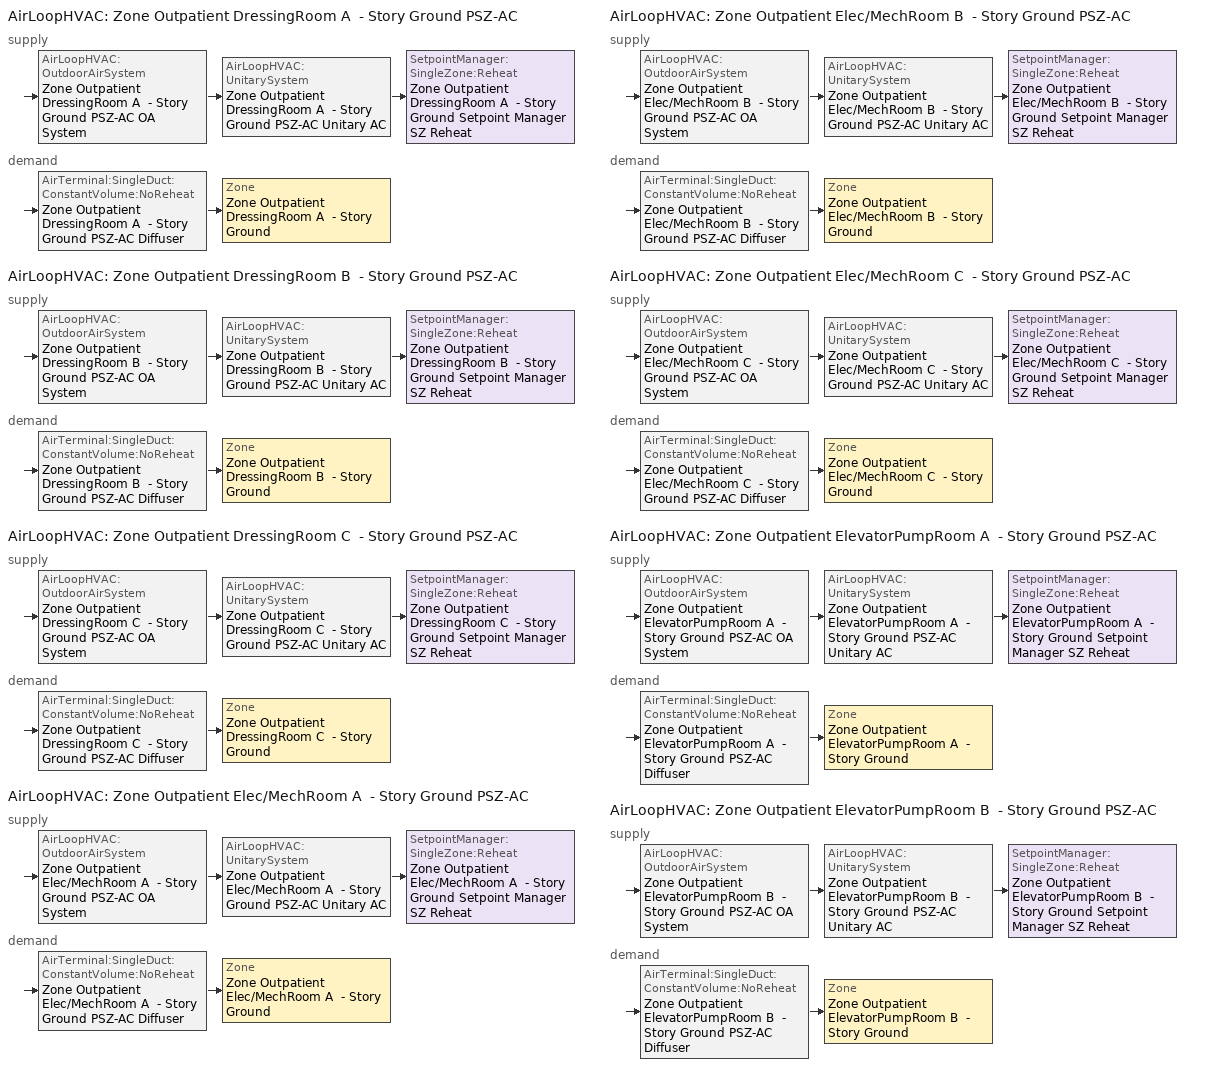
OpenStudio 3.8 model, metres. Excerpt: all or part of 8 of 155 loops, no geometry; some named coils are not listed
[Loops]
AirLoopHVAC 'Zone Outpatient DressingRoom A  - Story Ground PSZ-AC'
 supply: AirLoopHVAC:OutdoorAirSystem 'Zone Outpatient DressingRoom A  - Story Ground PSZ-AC OA System' > AirLoopHVAC:UnitarySystem 'Zone Outpatient DressingRoom A  - Story Ground PSZ-AC Unitary AC' > SetpointManager:SingleZone:Reheat 'Zone Outpatient DressingRoom A  - Story Ground Setpoint Manager SZ Reheat'
 demand: AirTerminal:SingleDuct:ConstantVolume:NoReheat 'Zone Outpatient DressingRoom A  - Story Ground PSZ-AC Diffuser' > Zone 'Zone Outpatient DressingRoom A  - Story Ground'
AirLoopHVAC 'Zone Outpatient DressingRoom B  - Story Ground PSZ-AC'
 supply: AirLoopHVAC:OutdoorAirSystem 'Zone Outpatient DressingRoom B  - Story Ground PSZ-AC OA System' > AirLoopHVAC:UnitarySystem 'Zone Outpatient DressingRoom B  - Story Ground PSZ-AC Unitary AC' > SetpointManager:SingleZone:Reheat 'Zone Outpatient DressingRoom B  - Story Ground Setpoint Manager SZ Reheat'
 demand: AirTerminal:SingleDuct:ConstantVolume:NoReheat 'Zone Outpatient DressingRoom B  - Story Ground PSZ-AC Diffuser' > Zone 'Zone Outpatient DressingRoom B  - Story Ground'
AirLoopHVAC 'Zone Outpatient DressingRoom C  - Story Ground PSZ-AC'
 supply: AirLoopHVAC:OutdoorAirSystem 'Zone Outpatient DressingRoom C  - Story Ground PSZ-AC OA System' > AirLoopHVAC:UnitarySystem 'Zone Outpatient DressingRoom C  - Story Ground PSZ-AC Unitary AC' > SetpointManager:SingleZone:Reheat 'Zone Outpatient DressingRoom C  - Story Ground Setpoint Manager SZ Reheat'
 demand: AirTerminal:SingleDuct:ConstantVolume:NoReheat 'Zone Outpatient DressingRoom C  - Story Ground PSZ-AC Diffuser' > Zone 'Zone Outpatient DressingRoom C  - Story Ground'
AirLoopHVAC 'Zone Outpatient Elec/MechRoom A  - Story Ground PSZ-AC'
 supply: AirLoopHVAC:OutdoorAirSystem 'Zone Outpatient Elec/MechRoom A  - Story Ground PSZ-AC OA System' > AirLoopHVAC:UnitarySystem 'Zone Outpatient Elec/MechRoom A  - Story Ground PSZ-AC Unitary AC' > SetpointManager:SingleZone:Reheat 'Zone Outpatient Elec/MechRoom A  - Story Ground Setpoint Manager SZ Reheat'
 demand: AirTerminal:SingleDuct:ConstantVolume:NoReheat 'Zone Outpatient Elec/MechRoom A  - Story Ground PSZ-AC Diffuser' > Zone 'Zone Outpatient Elec/MechRoom A  - Story Ground'
AirLoopHVAC 'Zone Outpatient Elec/MechRoom B  - Story Ground PSZ-AC'
 supply: AirLoopHVAC:OutdoorAirSystem 'Zone Outpatient Elec/MechRoom B  - Story Ground PSZ-AC OA System' > AirLoopHVAC:UnitarySystem 'Zone Outpatient Elec/MechRoom B  - Story Ground PSZ-AC Unitary AC' > SetpointManager:SingleZone:Reheat 'Zone Outpatient Elec/MechRoom B  - Story Ground Setpoint Manager SZ Reheat'
 demand: AirTerminal:SingleDuct:ConstantVolume:NoReheat 'Zone Outpatient Elec/MechRoom B  - Story Ground PSZ-AC Diffuser' > Zone 'Zone Outpatient Elec/MechRoom B  - Story Ground'
AirLoopHVAC 'Zone Outpatient Elec/MechRoom C  - Story Ground PSZ-AC'
 supply: AirLoopHVAC:OutdoorAirSystem 'Zone Outpatient Elec/MechRoom C  - Story Ground PSZ-AC OA System' > AirLoopHVAC:UnitarySystem 'Zone Outpatient Elec/MechRoom C  - Story Ground PSZ-AC Unitary AC' > SetpointManager:SingleZone:Reheat 'Zone Outpatient Elec/MechRoom C  - Story Ground Setpoint Manager SZ Reheat'
 demand: AirTerminal:SingleDuct:ConstantVolume:NoReheat 'Zone Outpatient Elec/MechRoom C  - Story Ground PSZ-AC Diffuser' > Zone 'Zone Outpatient Elec/MechRoom C  - Story Ground'
AirLoopHVAC 'Zone Outpatient ElevatorPumpRoom A  - Story Ground PSZ-AC'
 supply: AirLoopHVAC:OutdoorAirSystem 'Zone Outpatient ElevatorPumpRoom A  - Story Ground PSZ-AC OA System' > AirLoopHVAC:UnitarySystem 'Zone Outpatient ElevatorPumpRoom A  - Story Ground PSZ-AC Unitary AC' > SetpointManager:SingleZone:Reheat 'Zone Outpatient ElevatorPumpRoom A  - Story Ground Setpoint Manager SZ Reheat'
 demand: AirTerminal:SingleDuct:ConstantVolume:NoReheat 'Zone Outpatient ElevatorPumpRoom A  - Story Ground PSZ-AC Diffuser' > Zone 'Zone Outpatient ElevatorPumpRoom A  - Story Ground'
AirLoopHVAC 'Zone Outpatient ElevatorPumpRoom B  - Story Ground PSZ-AC'
 supply: AirLoopHVAC:OutdoorAirSystem 'Zone Outpatient ElevatorPumpRoom B  - Story Ground PSZ-AC OA System' > AirLoopHVAC:UnitarySystem 'Zone Outpatient ElevatorPumpRoom B  - Story Ground PSZ-AC Unitary AC' > SetpointManager:SingleZone:Reheat 'Zone Outpatient ElevatorPumpRoom B  - Story Ground Setpoint Manager SZ Reheat'
 demand: AirTerminal:SingleDuct:ConstantVolume:NoReheat 'Zone Outpatient ElevatorPumpRoom B  - Story Ground PSZ-AC Diffuser' > Zone 'Zone Outpatient ElevatorPumpRoom B  - Story Ground'
[Sizing:Zone] Zone Cooling Design Supply Air Temperature Input Method=SupplyAirTemperature; Zone Cooling Design Supply Air Temperature {C}=12.7778; Zone Cooling Design Supply Air Temperature Difference {deltaC}=11.11; Zone Heating Design Supply Air Temperature Input Method=SupplyAirTemperature; Zone Heating Design Supply Air Temperature {C}=50; Zone Heating Design Supply Air Temperature Difference {deltaC}=11.11; Zone Cooling Design Supply Air Humidity Ratio {kg-H2O/kg-air}=0.0085; Zone Heating Design Supply Air Humidity Ratio {kg-H2O/kg-air}=0.008; Cooling Design Air Flow Method=DesignDay; Heating Design Air Flow Method=DesignDay; Account for Dedicated Outdoor Air System=No; Dedicated Outdoor Air System Control Strategy=NeutralSupplyAir; Dedicated Outdoor Air Low Setpoint Temperature for Design {C}=autosize; Dedicated Outdoor Air High Setpoint Temperature for Design {C}=autosize; Zone Load Sizing Method=Sensible Load Only No Latent Load; Zone Latent Cooling Design Supply Air Humidity Ratio Input Method=HumidityRatioDifference; Zone Cooling Design Supply Air Humidity Ratio Difference {kgWater/kgDryAir}=0.005; Zone Latent Heating Design Supply Air Humidity Ratio Input Method=HumidityRatioDifference; Zone Humidification Design Supply Air Humidity Ratio Difference {kgWater/kgDryAir}=0.005
Zone Outpatient Elec/MechRoom A  - Story Ground; Zone Outpatient Elec/MechRoom B  - Story Ground; Zone Outpatient Elec/MechRoom C  - Story Ground; Zone Outpatient DressingRoom A  - Story Ground; Zone Outpatient DressingRoom B  - Story Ground; Zone Outpatient DressingRoom C  - Story Ground; Zone Outpatient ElevatorPumpRoom A  - Story Ground; Zone Outpatient ElevatorPumpRoom B  - Story Ground
[Zone equipment]
Zone Outpatient Elec/MechRoom A  - Story Ground: Zone Outpatient Elec/MechRoom A  - Story Ground PSZ-AC Diffuser
Zone Outpatient Elec/MechRoom B  - Story Ground: Zone Outpatient Elec/MechRoom B  - Story Ground PSZ-AC Diffuser
Zone Outpatient Elec/MechRoom C  - Story Ground: Zone Outpatient Elec/MechRoom C  - Story Ground PSZ-AC Diffuser
Zone Outpatient DressingRoom A  - Story Ground: Zone Outpatient DressingRoom A  - Story Ground PSZ-AC Diffuser
Zone Outpatient DressingRoom B  - Story Ground: Zone Outpatient DressingRoom B  - Story Ground PSZ-AC Diffuser
Zone Outpatient DressingRoom C  - Story Ground: Zone Outpatient DressingRoom C  - Story Ground PSZ-AC Diffuser
Zone Outpatient ElevatorPumpRoom A  - Story Ground: Zone Outpatient ElevatorPumpRoom A  - Story Ground PSZ-AC Diffuser
Zone Outpatient ElevatorPumpRoom B  - Story Ground: Zone Outpatient ElevatorPumpRoom B  - Story Ground PSZ-AC Diffuser
[AirLoopHVAC] Design Return Air Flow Fraction of Supply Air Flow=1
Name | Availability Schedule | Design Supply Air Flow Rate {m3/s}
Zone Outpatient DressingRoom A  - Story Ground PSZ-AC | Zone Outpatient DressingRoom A  - Story Ground PSZ-AC Occ Sch | 0.00964599
Zone Outpatient DressingRoom B  - Story Ground PSZ-AC | Zone Outpatient DressingRoom B  - Story Ground PSZ-AC Occ Sch | 0.00893727
Zone Outpatient DressingRoom C  - Story Ground PSZ-AC | Zone Outpatient DressingRoom C  - Story Ground PSZ-AC Occ Sch | 0.00964599
Zone Outpatient Elec/MechRoom A  - Story Ground PSZ-AC | Zone Outpatient Elec/MechRoom A  - Story Ground PSZ-AC Occ Sch | 0.134432
Zone Outpatient Elec/MechRoom B  - Story Ground PSZ-AC | Zone Outpatient Elec/MechRoom B  - Story Ground PSZ-AC Occ Sch | 0.156013
Zone Outpatient Elec/MechRoom C  - Story Ground PSZ-AC | Zone Outpatient Elec/MechRoom C  - Story Ground PSZ-AC Occ Sch | 0.129977
Zone Outpatient ElevatorPumpRoom A  - Story Ground PSZ-AC | Zone Outpatient ElevatorPumpRoom A  - Story Ground PSZ-AC Occ Sch | 0.00836044
Zone Outpatient ElevatorPumpRoom B  - Story Ground PSZ-AC | Zone Outpatient ElevatorPumpRoom B  - Story Ground PSZ-AC Occ Sch | 0.0077588
[Sizing:System] Type of Load to Size On=Sensible; Central Heating Maximum System Air Flow Ratio=1; Preheat Design Temperature {C}=7.22222; Preheat Design Humidity Ratio {kg-H2O/kg-Air}=0.008; Precool Design Temperature {C}=12.7778; Precool Design Humidity Ratio {kg-H2O/kg-Air}=0.008; Central Cooling Design Supply Air Temperature {C}=12.7778; Central Heating Design Supply Air Temperature {C}=50; Sizing Option=Coincident; 100% Outdoor Air in Cooling=No; 100% Outdoor Air in Heating=No; Central Cooling Design Supply Air Humidity Ratio {kg-H2O/kg-Air}=0.0085; Central Heating Design Supply Air Humidity Ratio {kg-H2O/kg-Air}=0.008; Cooling Design Air Flow Method=DesignDay; Heating Design Air Flow Method=DesignDay; System Outdoor Air Method=ZoneSum; Zone Maximum Outdoor Air Fraction=1; Cooling Supply Air Flow Rate Per Floor Area {m3/s-m2}=0.00996765; Cooling Fraction of Autosized Cooling Supply Air Flow Rate=1; Cooling Supply Air Flow Rate Per Unit Cooling Capacity {m3/s-W}=3.94755e-05; Heating Supply Air Flow Rate Per Floor Area {m3/s-m2}=0.00996765; Heating Fraction of Autosized Heating Supply Air Flow Rate=1; Heating Fraction of Autosized Cooling Supply Air Flow Rate=1; Heating Supply Air Flow Rate Per Unit Heating Capacity {m3/s-W}=3.15882e-05; Cooling Design Capacity Method=CoolingDesignCapacity; Cooling Design Capacity Per Floor Area {W/m2}=234.7; Fraction of Autosized Cooling Design Capacity=1; Heating Design Capacity Method=HeatingDesignCapacity; Heating Design Capacity Per Floor Area {W/m2}=157; Fraction of Autosized Heating Design Capacity=1; Central Cooling Capacity Control Method=OnOff; Occupant Diversity=1
Name | Design Outdoor Air Flow Rate {m3/s} | Cooling Design Capacity {W} | Heating Design Capacity {W}
Zone Outpatient DressingRoom A  - Story Ground PSZ-AC; Zone Outpatient DressingRoom C  - Story Ground PSZ-AC | 0.00964599 | 115.97 | 105.74
Zone Outpatient DressingRoom B  - Story Ground PSZ-AC | 0.00893727 | 107.44 | 97.96
Zone Outpatient Elec/MechRoom A  - Story Ground PSZ-AC | 0.134432 | 1524.3 | 323.57
Zone Outpatient Elec/MechRoom B  - Story Ground PSZ-AC | 0.156013 | 1769.03 | 0
Zone Outpatient Elec/MechRoom C  - Story Ground PSZ-AC | 0.129977 | 1473.8 | 325.82
Zone Outpatient ElevatorPumpRoom A  - Story Ground PSZ-AC | 0.00836044 | 94.8 | 0
Zone Outpatient ElevatorPumpRoom B  - Story Ground PSZ-AC | 0.0077588 | 87.98 | 0
[SetpointManager:SingleZone:Reheat] Minimum Supply Air Temperature {C}=12.7778; Maximum Supply Air Temperature {C}=50
Name | Control Zone | Setpoint Node or NodeList
Zone Outpatient DressingRoom A  - Story Ground Setpoint Manager SZ Reheat | Zone Outpatient DressingRoom A  - Story Ground | Zone Outpatient DressingRoom A  - Story Ground PSZ-AC Supply Outlet Node
Zone Outpatient DressingRoom B  - Story Ground Setpoint Manager SZ Reheat | Zone Outpatient DressingRoom B  - Story Ground | Zone Outpatient DressingRoom B  - Story Ground PSZ-AC Supply Outlet Node
Zone Outpatient DressingRoom C  - Story Ground Setpoint Manager SZ Reheat | Zone Outpatient DressingRoom C  - Story Ground | Zone Outpatient DressingRoom C  - Story Ground PSZ-AC Supply Outlet Node
Zone Outpatient Elec/MechRoom A  - Story Ground Setpoint Manager SZ Reheat | Zone Outpatient Elec/MechRoom A  - Story Ground | Zone Outpatient Elec/MechRoom A  - Story Ground PSZ-AC Supply Outlet Node
Zone Outpatient Elec/MechRoom B  - Story Ground Setpoint Manager SZ Reheat | Zone Outpatient Elec/MechRoom B  - Story Ground | Zone Outpatient Elec/MechRoom B  - Story Ground PSZ-AC Supply Outlet Node
Zone Outpatient Elec/MechRoom C  - Story Ground Setpoint Manager SZ Reheat | Zone Outpatient Elec/MechRoom C  - Story Ground | Zone Outpatient Elec/MechRoom C  - Story Ground PSZ-AC Supply Outlet Node
Zone Outpatient ElevatorPumpRoom A  - Story Ground Setpoint Manager SZ Reheat | Zone Outpatient ElevatorPumpRoom A  - Story Ground | Zone Outpatient ElevatorPumpRoom A  - Story Ground PSZ-AC Supply Outlet Node
Zone Outpatient ElevatorPumpRoom B  - Story Ground Setpoint Manager SZ Reheat | Zone Outpatient ElevatorPumpRoom B  - Story Ground | Zone Outpatient ElevatorPumpRoom B  - Story Ground PSZ-AC Supply Outlet Node
[Coil:Heating:Electric] Availability Schedule=Always On Discrete; Efficiency=1
Name | Nominal Capacity {W}
Zone Outpatient DressingRoom A  - Story Ground PSZ-AC Electric Backup Htg Coil; Zone Outpatient DressingRoom C  - Story Ground PSZ-AC Electric Backup Htg Coil | 384.572
Zone Outpatient DressingRoom B  - Story Ground PSZ-AC Electric Backup Htg Coil | 356.234
Zone Outpatient Elec/MechRoom A  - Story Ground PSZ-AC Electric Backup Htg Coil | 4714.26
Zone Outpatient Elec/MechRoom B  - Story Ground PSZ-AC Electric Backup Htg Coil | 9387.54
Zone Outpatient Elec/MechRoom C  - Story Ground PSZ-AC Electric Backup Htg Coil | 4558.32
Zone Outpatient ElevatorPumpRoom A  - Story Ground PSZ-AC Electric Backup Htg Coil | 503.061
Zone Outpatient ElevatorPumpRoom B  - Story Ground PSZ-AC Electric Backup Htg Coil | 466.859
[Coil:Cooling:DX:SingleSpeed] Availability Schedule=Always On Discrete; Rated Sensible Heat Ratio=0.800655; Rated COP {W/W}=3.14722; Rated Evaporator Fan Power Per Volume Flow Rate 2017 {W/(m3/s)}=773.3; Rated Evaporator Fan Power Per Volume Flow Rate 2023 {W/(m3/s)}=934.4; Total Cooling Capacity Function of Temperature Curve=DOE Ref DX Clg Coil Cool-Cap-fT; Total Cooling Capacity Function of Flow Fraction Curve=DOE Ref DX Clg Coil Cool-CAP-fFlow; Energy Input Ratio Function of Temperature Curve=DOE Ref DX Clg Coil Cool-EIR-fT; Energy Input Ratio Function of Flow Fraction Curve=DOE Ref DX Clg Coil Cool-EIR-fFlow; Part Load Fraction Correlation Curve=DOE Ref DX Clg Coil Cool-PLF-fPLR; Minimum Outdoor Dry-Bulb Temperature for Compressor Operation {C}=-25; Nominal Time for Condensate Removal to Begin {s}=0; Ratio of Initial Moisture Evaporation Rate and Steady State Latent Capacity=0; Maximum Cycling Rate {cycles/hr}=0; Latent Capacity Time Constant {s}=0; Condenser Type=AirCooled; Evaporative Condenser Effectiveness=0.9; Evaporative Condenser Air Flow Rate {m3/s}=autosize; Evaporative Condenser Pump Rated Power Consumption {W}=autosize; Crankcase Heater Capacity {W}=0; Maximum Outdoor Dry-Bulb Temperature for Crankcase Heater Operation {C}=10; Basin Heater Capacity {W/K}=0; Basin Heater Setpoint Temperature {C}=2
Name | Rated Total Cooling Capacity {W} | Rated Air Flow Rate {m3/s}
Zone Outpatient DressingRoom A  - Story Ground PSZ-AC 1spd DX AC Clg Coil 1kBtu/hr 9.7SEER; Zone Outpatient DressingRoom C  - Story Ground PSZ-AC 1spd DX AC Clg Coil 1kBtu/hr 9.7SEER | 159.675 | 0.00964599
Zone Outpatient DressingRoom B  - Story Ground PSZ-AC 1spd DX AC Clg Coil 1kBtu/hr 9.7SEER | 147.943 | 0.00893727
Zone Outpatient Elec/MechRoom A  - Story Ground PSZ-AC 1spd DX AC Clg Coil 7kBtu/hr 9.7SEER | 2225.32 | 0.134432
Zone Outpatient Elec/MechRoom B  - Story Ground PSZ-AC 1spd DX AC Clg Coil 9kBtu/hr 9.7SEER | 2582.57 | 0.156013
Zone Outpatient Elec/MechRoom C  - Story Ground PSZ-AC 1spd DX AC Clg Coil 7kBtu/hr 9.7SEER | 2151.58 | 0.129977
Zone Outpatient ElevatorPumpRoom A  - Story Ground PSZ-AC 1spd DX AC Clg Coil 1kBtu/hr 9.7SEER | 138.395 | 0.00836044
Zone Outpatient ElevatorPumpRoom B  - Story Ground PSZ-AC 1spd DX AC Clg Coil 0kBtu/hr 9.7SEER | 128.436 | 0.0077588
[Fan:OnOff] Availability Schedule=Always On Discrete; Fan Total Efficiency=0.53625; Pressure Rise {Pa}=622.722; Motor Efficiency=0.825; Motor In Airstream Fraction=1
Name | Maximum Flow Rate {m3/s} | Fan Power Ratio Function of Speed Ratio Curve | Fan Efficiency Ratio Function of Speed Ratio Curve
Zone Outpatient DressingRoom A  - Story Ground PSZ-AC Fan | 0.00964599 | Fan On Off Power Curve 18 | Fan On Off Efficiency Curve 18
Zone Outpatient DressingRoom B  - Story Ground PSZ-AC Fan | 0.00893727 | Fan On Off Power Curve 19 | Fan On Off Efficiency Curve 19
Zone Outpatient DressingRoom C  - Story Ground PSZ-AC Fan | 0.00964599 | Fan On Off Power Curve 20 | Fan On Off Efficiency Curve 20
Zone Outpatient Elec/MechRoom A  - Story Ground PSZ-AC Fan | 0.134432 | Fan On Off Power Curve 21 | Fan On Off Efficiency Curve 21
Zone Outpatient Elec/MechRoom B  - Story Ground PSZ-AC Fan | 0.156013 | Fan On Off Power Curve 22 | Fan On Off Efficiency Curve 22
Zone Outpatient Elec/MechRoom C  - Story Ground PSZ-AC Fan | 0.129977 | Fan On Off Power Curve 23 | Fan On Off Efficiency Curve 23
Zone Outpatient ElevatorPumpRoom A  - Story Ground PSZ-AC Fan | 0.00836044 | Fan On Off Power Curve 24 | Fan On Off Efficiency Curve 24
Zone Outpatient ElevatorPumpRoom B  - Story Ground PSZ-AC Fan | 0.0077588 | Fan On Off Power Curve 25 | Fan On Off Efficiency Curve 25
[AirLoopHVAC:UnitarySystem] Control Type=Load; Dehumidification Control Type=None; Availability Schedule=Always On Discrete; Fan Placement=DrawThrough; DX Heating Coil Sizing Ratio=1; Use DOAS DX Cooling Coil=No; DOAS DX Cooling Coil Leaving Minimum Air Temperature {C}=2; Latent Load Control=SensibleOnlyLoadControl; Supply Air Flow Rate Method During Cooling Operation=SupplyAirFlowRate; Supply Air Flow Rate Method During Heating Operation=SupplyAirFlowRate; Supply Air Flow Rate Method When No Cooling or Heating is Required=None; No Load Supply Air Flow Rate Control Set To Low Speed=Yes; Maximum Supply Air Temperature {C}=50; Maximum Outdoor Dry-Bulb Temperature for Supplemental Heater Operation {C}=21; Ancilliary On-Cycle Electric Power {W}=0; Ancilliary Off-Cycle Electric Power {W}=0
Name | Controlling Zone or Thermostat Location | Supply Fan | Supply Air Fan Operating Mode Schedule | Heating Coil | Cooling Coil | Supplemental Heating Coil | Supply Air Flow Rate During Cooling Operation {m3/s} | Supply Air Flow Rate During Heating Operation {m3/s}
Zone Outpatient DressingRoom A  - Story Ground PSZ-AC Unitary AC | Zone Outpatient DressingRoom A  - Story Ground | Zone Outpatient DressingRoom A  - Story Ground PSZ-AC Fan | Zone Outpatient DressingRoom A  - Story Ground PSZ-AC_night_fancycle_schedule | Zone Outpatient DressingRoom A  - Story Ground PSZ-AC Water Htg Coil | Zone Outpatient DressingRoom A  - Story Ground PSZ-AC 1spd DX AC Clg Coil 1kBtu/hr 9.7SEER | Zone Outpatient DressingRoom A  - Story Ground PSZ-AC Electric Backup Htg Coil | 0.00964599 | 0.00964599
Zone Outpatient DressingRoom B  - Story Ground PSZ-AC Unitary AC | Zone Outpatient DressingRoom B  - Story Ground | Zone Outpatient DressingRoom B  - Story Ground PSZ-AC Fan | Zone Outpatient DressingRoom B  - Story Ground PSZ-AC_night_fancycle_schedule | Zone Outpatient DressingRoom B  - Story Ground PSZ-AC Water Htg Coil | Zone Outpatient DressingRoom B  - Story Ground PSZ-AC 1spd DX AC Clg Coil 1kBtu/hr 9.7SEER | Zone Outpatient DressingRoom B  - Story Ground PSZ-AC Electric Backup Htg Coil | 0.00893727 | 0.00893727
Zone Outpatient DressingRoom C  - Story Ground PSZ-AC Unitary AC | Zone Outpatient DressingRoom C  - Story Ground | Zone Outpatient DressingRoom C  - Story Ground PSZ-AC Fan | Zone Outpatient DressingRoom C  - Story Ground PSZ-AC_night_fancycle_schedule | Zone Outpatient DressingRoom C  - Story Ground PSZ-AC Water Htg Coil | Zone Outpatient DressingRoom C  - Story Ground PSZ-AC 1spd DX AC Clg Coil 1kBtu/hr 9.7SEER | Zone Outpatient DressingRoom C  - Story Ground PSZ-AC Electric Backup Htg Coil | 0.00964599 | 0.00964599
Zone Outpatient Elec/MechRoom A  - Story Ground PSZ-AC Unitary AC | Zone Outpatient Elec/MechRoom A  - Story Ground | Zone Outpatient Elec/MechRoom A  - Story Ground PSZ-AC Fan | Zone Outpatient Elec/MechRoom A  - Story Ground PSZ-AC_night_fancycle_schedule | Zone Outpatient Elec/MechRoom A  - Story Ground PSZ-AC Water Htg Coil | Zone Outpatient Elec/MechRoom A  - Story Ground PSZ-AC 1spd DX AC Clg Coil 7kBtu/hr 9.7SEER | Zone Outpatient Elec/MechRoom A  - Story Ground PSZ-AC Electric Backup Htg Coil | 0.134432 | 0.134432
Zone Outpatient Elec/MechRoom B  - Story Ground PSZ-AC Unitary AC | Zone Outpatient Elec/MechRoom B  - Story Ground | Zone Outpatient Elec/MechRoom B  - Story Ground PSZ-AC Fan | Zone Outpatient Elec/MechRoom B  - Story Ground PSZ-AC_night_fancycle_schedule | Zone Outpatient Elec/MechRoom B  - Story Ground PSZ-AC Water Htg Coil | Zone Outpatient Elec/MechRoom B  - Story Ground PSZ-AC 1spd DX AC Clg Coil 9kBtu/hr 9.7SEER | Zone Outpatient Elec/MechRoom B  - Story Ground PSZ-AC Electric Backup Htg Coil | 0.156013 | 0.156013
Zone Outpatient Elec/MechRoom C  - Story Ground PSZ-AC Unitary AC | Zone Outpatient Elec/MechRoom C  - Story Ground | Zone Outpatient Elec/MechRoom C  - Story Ground PSZ-AC Fan | Zone Outpatient Elec/MechRoom C  - Story Ground PSZ-AC_night_fancycle_schedule | Zone Outpatient Elec/MechRoom C  - Story Ground PSZ-AC Water Htg Coil | Zone Outpatient Elec/MechRoom C  - Story Ground PSZ-AC 1spd DX AC Clg Coil 7kBtu/hr 9.7SEER | Zone Outpatient Elec/MechRoom C  - Story Ground PSZ-AC Electric Backup Htg Coil | 0.129977 | 0.129977
Zone Outpatient ElevatorPumpRoom A  - Story Ground PSZ-AC Unitary AC | Zone Outpatient ElevatorPumpRoom A  - Story Ground | Zone Outpatient ElevatorPumpRoom A  - Story Ground PSZ-AC Fan | Zone Outpatient ElevatorPumpRoom A  - Story Ground PSZ-AC_night_fancycle_schedule | Zone Outpatient ElevatorPumpRoom A  - Story Ground PSZ-AC Water Htg Coil | Zone Outpatient ElevatorPumpRoom A  - Story Ground PSZ-AC 1spd DX AC Clg Coil 1kBtu/hr 9.7SEER | Zone Outpatient ElevatorPumpRoom A  - Story Ground PSZ-AC Electric Backup Htg Coil | 0.00836044 | 0.00836044
Zone Outpatient ElevatorPumpRoom B  - Story Ground PSZ-AC Unitary AC | Zone Outpatient ElevatorPumpRoom B  - Story Ground | Zone Outpatient ElevatorPumpRoom B  - Story Ground PSZ-AC Fan | Zone Outpatient ElevatorPumpRoom B  - Story Ground PSZ-AC_night_fancycle_schedule | Zone Outpatient ElevatorPumpRoom B  - Story Ground PSZ-AC Water Htg Coil | Zone Outpatient ElevatorPumpRoom B  - Story Ground PSZ-AC 1spd DX AC Clg Coil 0kBtu/hr 9.7SEER | Zone Outpatient ElevatorPumpRoom B  - Story Ground PSZ-AC Electric Backup Htg Coil | 0.0077588 | 0.0077588
[Controller:OutdoorAir] Economizer Control Type=NoEconomizer; Economizer Control Action Type=ModulateFlow; Economizer Maximum Limit Dry-Bulb Temperature {C}=28; Economizer Maximum Limit Enthalpy {J/kg}=64000; Lockout Type=LockoutWithCompressor; Minimum Limit Type=FixedMinimum; High Humidity Control=No; Heat Recovery Bypass Control Type=BypassWhenWithinEconomizerLimits; Economizer Operation Staging=InterlockedWithMechanicalCooling
Name | Minimum Outdoor Air Flow Rate {m3/s} | Maximum Outdoor Air Flow Rate {m3/s} | Minimum Outdoor Air Schedule | Controller Mechanical Ventilation
Zone Outpatient DressingRoom A  - Story Ground PSZ-AC OA System Controller | 0.00128941 | 0.00964599 | Zone Outpatient DressingRoom A  - Story Ground PSZ-AC_night_novent_schedule | Controller Mechanical Ventilation 19
Zone Outpatient DressingRoom B  - Story Ground PSZ-AC OA System Controller | 0.0011925 | 0.00893727 | Zone Outpatient DressingRoom B  - Story Ground PSZ-AC_night_novent_schedule | Controller Mechanical Ventilation 20
Zone Outpatient DressingRoom C  - Story Ground PSZ-AC OA System Controller | 0.00128941 | 0.00964599 | Zone Outpatient DressingRoom C  - Story Ground PSZ-AC_night_novent_schedule | Controller Mechanical Ventilation 21
Zone Outpatient Elec/MechRoom A  - Story Ground PSZ-AC OA System Controller | 0 | 0.134432 | Zone Outpatient Elec/MechRoom A  - Story Ground PSZ-AC_night_novent_schedule | Controller Mechanical Ventilation 22
Zone Outpatient Elec/MechRoom B  - Story Ground PSZ-AC OA System Controller | 0 | 0.156013 | Zone Outpatient Elec/MechRoom B  - Story Ground PSZ-AC_night_novent_schedule | Controller Mechanical Ventilation 23
Zone Outpatient Elec/MechRoom C  - Story Ground PSZ-AC OA System Controller | 0 | 0.129977 | Zone Outpatient Elec/MechRoom C  - Story Ground PSZ-AC_night_novent_schedule | Controller Mechanical Ventilation 24
Zone Outpatient ElevatorPumpRoom A  - Story Ground PSZ-AC OA System Controller | 0 | 0.00836044 | Zone Outpatient ElevatorPumpRoom A  - Story Ground PSZ-AC_night_novent_schedule | Controller Mechanical Ventilation 25
Zone Outpatient ElevatorPumpRoom B  - Story Ground PSZ-AC OA System Controller | 0 | 0.0077588 | Zone Outpatient ElevatorPumpRoom B  - Story Ground PSZ-AC_night_novent_schedule | Controller Mechanical Ventilation 26
[Controller:MechanicalVentilation] Availability Schedule=Always On Discrete
Controller Mechanical Ventilation 19; Controller Mechanical Ventilation 20; Controller Mechanical Ventilation 21; Controller Mechanical Ventilation 22; Controller Mechanical Ventilation 23; Controller Mechanical Ventilation 24; Controller Mechanical Ventilation 25; Controller Mechanical Ventilation 26
[AirLoopHVAC:OutdoorAirSystem]
Name | Controller
Zone Outpatient DressingRoom A  - Story Ground PSZ-AC OA System | Zone Outpatient DressingRoom A  - Story Ground PSZ-AC OA System Controller
Zone Outpatient DressingRoom B  - Story Ground PSZ-AC OA System | Zone Outpatient DressingRoom B  - Story Ground PSZ-AC OA System Controller
Zone Outpatient DressingRoom C  - Story Ground PSZ-AC OA System | Zone Outpatient DressingRoom C  - Story Ground PSZ-AC OA System Controller
Zone Outpatient Elec/MechRoom A  - Story Ground PSZ-AC OA System | Zone Outpatient Elec/MechRoom A  - Story Ground PSZ-AC OA System Controller
Zone Outpatient Elec/MechRoom B  - Story Ground PSZ-AC OA System | Zone Outpatient Elec/MechRoom B  - Story Ground PSZ-AC OA System Controller
Zone Outpatient Elec/MechRoom C  - Story Ground PSZ-AC OA System | Zone Outpatient Elec/MechRoom C  - Story Ground PSZ-AC OA System Controller
Zone Outpatient ElevatorPumpRoom A  - Story Ground PSZ-AC OA System | Zone Outpatient ElevatorPumpRoom A  - Story Ground PSZ-AC OA System Controller
Zone Outpatient ElevatorPumpRoom B  - Story Ground PSZ-AC OA System | Zone Outpatient ElevatorPumpRoom B  - Story Ground PSZ-AC OA System Controller
[AirTerminal:SingleDuct:ConstantVolume:NoReheat] Availability Schedule=Always On Discrete
Name | Maximum Air Flow Rate {m3/s}
Zone Outpatient DressingRoom A  - Story Ground PSZ-AC Diffuser; Zone Outpatient DressingRoom C  - Story Ground PSZ-AC Diffuser | 0.00964599
Zone Outpatient DressingRoom B  - Story Ground PSZ-AC Diffuser | 0.00893727
Zone Outpatient Elec/MechRoom A  - Story Ground PSZ-AC Diffuser | 0.134432
Zone Outpatient Elec/MechRoom B  - Story Ground PSZ-AC Diffuser | 0.156013
Zone Outpatient Elec/MechRoom C  - Story Ground PSZ-AC Diffuser | 0.129977
Zone Outpatient ElevatorPumpRoom A  - Story Ground PSZ-AC Diffuser | 0.00836044
Zone Outpatient ElevatorPumpRoom B  - Story Ground PSZ-AC Diffuser | 0.0077588
[Schedule:Ruleset]
Name | Default Day Schedule | Summer Design Day Schedule | Winter Design Day Schedule
Zone Outpatient DressingRoom A  - Story Ground PSZ-AC Occ Sch | Zone Outpatient DressingRoom A  - Story Ground PSZ-AC Occ Sch Default | Zone Outpatient DressingRoom A  - Story Ground PSZ-AC Occ Sch Summer Design Day | Zone Outpatient DressingRoom A  - Story Ground PSZ-AC Occ Sch Winter Design Day
Zone Outpatient DressingRoom B  - Story Ground PSZ-AC Occ Sch | Zone Outpatient DressingRoom B  - Story Ground PSZ-AC Occ Sch Default | Zone Outpatient DressingRoom B  - Story Ground PSZ-AC Occ Sch Summer Design Day | Zone Outpatient DressingRoom B  - Story Ground PSZ-AC Occ Sch Winter Design Day
Zone Outpatient DressingRoom C  - Story Ground PSZ-AC Occ Sch | Zone Outpatient DressingRoom C  - Story Ground PSZ-AC Occ Sch Default | Zone Outpatient DressingRoom C  - Story Ground PSZ-AC Occ Sch Summer Design Day | Zone Outpatient DressingRoom C  - Story Ground PSZ-AC Occ Sch Winter Design Day
Zone Outpatient Elec/MechRoom A  - Story Ground PSZ-AC Occ Sch | Zone Outpatient Elec/MechRoom A  - Story Ground PSZ-AC Occ Sch Default | Zone Outpatient Elec/MechRoom A  - Story Ground PSZ-AC Occ Sch Summer Design Day | Zone Outpatient Elec/MechRoom A  - Story Ground PSZ-AC Occ Sch Winter Design Day
Zone Outpatient Elec/MechRoom B  - Story Ground PSZ-AC Occ Sch | Zone Outpatient Elec/MechRoom B  - Story Ground PSZ-AC Occ Sch Default | Zone Outpatient Elec/MechRoom B  - Story Ground PSZ-AC Occ Sch Summer Design Day | Zone Outpatient Elec/MechRoom B  - Story Ground PSZ-AC Occ Sch Winter Design Day
Zone Outpatient Elec/MechRoom C  - Story Ground PSZ-AC Occ Sch | Zone Outpatient Elec/MechRoom C  - Story Ground PSZ-AC Occ Sch Default | Zone Outpatient Elec/MechRoom C  - Story Ground PSZ-AC Occ Sch Summer Design Day | Zone Outpatient Elec/MechRoom C  - Story Ground PSZ-AC Occ Sch Winter Design Day
Zone Outpatient ElevatorPumpRoom A  - Story Ground PSZ-AC Occ Sch | Zone Outpatient ElevatorPumpRoom A  - Story Ground PSZ-AC Occ Sch Default | Zone Outpatient ElevatorPumpRoom A  - Story Ground PSZ-AC Occ Sch Summer Design Day | Zone Outpatient ElevatorPumpRoom A  - Story Ground PSZ-AC Occ Sch Winter Design Day
Zone Outpatient ElevatorPumpRoom B  - Story Ground PSZ-AC Occ Sch | Zone Outpatient ElevatorPumpRoom B  - Story Ground PSZ-AC Occ Sch Default | Zone Outpatient ElevatorPumpRoom B  - Story Ground PSZ-AC Occ Sch Summer Design Day | Zone Outpatient ElevatorPumpRoom B  - Story Ground PSZ-AC Occ Sch Winter Design Day
Zone Outpatient DressingRoom A  - Story Ground PSZ-AC_night_novent_schedule | Zone Outpatient DressingRoom A  - Story Ground PSZ-AC Occ Sch Default 2 | Zone Outpatient DressingRoom A  - Story Ground PSZ-AC Occ Sch Summer Design Day 2 | Zone Outpatient DressingRoom A  - Story Ground PSZ-AC Occ Sch Winter Design Day 2
Zone Outpatient DressingRoom A  - Story Ground PSZ-AC_night_fancycle_schedule | Zone Outpatient DressingRoom A  - Story Ground PSZ-AC Occ Sch Default 3 | Zone Outpatient DressingRoom A  - Story Ground PSZ-AC Occ Sch Summer Design Day 3 | Zone Outpatient DressingRoom A  - Story Ground PSZ-AC Occ Sch Winter Design Day 3
Zone Outpatient DressingRoom B  - Story Ground PSZ-AC_night_novent_schedule | Zone Outpatient DressingRoom B  - Story Ground PSZ-AC Occ Sch Default 2 | Zone Outpatient DressingRoom B  - Story Ground PSZ-AC Occ Sch Summer Design Day 2 | Zone Outpatient DressingRoom B  - Story Ground PSZ-AC Occ Sch Winter Design Day 2
Zone Outpatient DressingRoom B  - Story Ground PSZ-AC_night_fancycle_schedule | Zone Outpatient DressingRoom B  - Story Ground PSZ-AC Occ Sch Default 3 | Zone Outpatient DressingRoom B  - Story Ground PSZ-AC Occ Sch Summer Design Day 3 | Zone Outpatient DressingRoom B  - Story Ground PSZ-AC Occ Sch Winter Design Day 3
Zone Outpatient DressingRoom C  - Story Ground PSZ-AC_night_novent_schedule | Zone Outpatient DressingRoom C  - Story Ground PSZ-AC Occ Sch Default 2 | Zone Outpatient DressingRoom C  - Story Ground PSZ-AC Occ Sch Summer Design Day 2 | Zone Outpatient DressingRoom C  - Story Ground PSZ-AC Occ Sch Winter Design Day 2
Zone Outpatient DressingRoom C  - Story Ground PSZ-AC_night_fancycle_schedule | Zone Outpatient DressingRoom C  - Story Ground PSZ-AC Occ Sch Default 3 | Zone Outpatient DressingRoom C  - Story Ground PSZ-AC Occ Sch Summer Design Day 3 | Zone Outpatient DressingRoom C  - Story Ground PSZ-AC Occ Sch Winter Design Day 3
Zone Outpatient Elec/MechRoom A  - Story Ground PSZ-AC_night_novent_schedule | Zone Outpatient Elec/MechRoom A  - Story Ground PSZ-AC Occ Sch Default 2 | Zone Outpatient Elec/MechRoom A  - Story Ground PSZ-AC Occ Sch Summer Design Day 2 | Zone Outpatient Elec/MechRoom A  - Story Ground PSZ-AC Occ Sch Winter Design Day 2
Zone Outpatient Elec/MechRoom A  - Story Ground PSZ-AC_night_fancycle_schedule | Zone Outpatient Elec/MechRoom A  - Story Ground PSZ-AC Occ Sch Default 3 | Zone Outpatient Elec/MechRoom A  - Story Ground PSZ-AC Occ Sch Summer Design Day 3 | Zone Outpatient Elec/MechRoom A  - Story Ground PSZ-AC Occ Sch Winter Design Day 3
Zone Outpatient Elec/MechRoom B  - Story Ground PSZ-AC_night_novent_schedule | Zone Outpatient Elec/MechRoom B  - Story Ground PSZ-AC Occ Sch Default 2 | Zone Outpatient Elec/MechRoom B  - Story Ground PSZ-AC Occ Sch Summer Design Day 2 | Zone Outpatient Elec/MechRoom B  - Story Ground PSZ-AC Occ Sch Winter Design Day 2
Zone Outpatient Elec/MechRoom B  - Story Ground PSZ-AC_night_fancycle_schedule | Zone Outpatient Elec/MechRoom B  - Story Ground PSZ-AC Occ Sch Default 3 | Zone Outpatient Elec/MechRoom B  - Story Ground PSZ-AC Occ Sch Summer Design Day 3 | Zone Outpatient Elec/MechRoom B  - Story Ground PSZ-AC Occ Sch Winter Design Day 3
Zone Outpatient Elec/MechRoom C  - Story Ground PSZ-AC_night_novent_schedule | Zone Outpatient Elec/MechRoom C  - Story Ground PSZ-AC Occ Sch Default 2 | Zone Outpatient Elec/MechRoom C  - Story Ground PSZ-AC Occ Sch Summer Design Day 2 | Zone Outpatient Elec/MechRoom C  - Story Ground PSZ-AC Occ Sch Winter Design Day 2
Zone Outpatient Elec/MechRoom C  - Story Ground PSZ-AC_night_fancycle_schedule | Zone Outpatient Elec/MechRoom C  - Story Ground PSZ-AC Occ Sch Default 3 | Zone Outpatient Elec/MechRoom C  - Story Ground PSZ-AC Occ Sch Summer Design Day 3 | Zone Outpatient Elec/MechRoom C  - Story Ground PSZ-AC Occ Sch Winter Design Day 3
Zone Outpatient ElevatorPumpRoom A  - Story Ground PSZ-AC_night_novent_schedule | Zone Outpatient ElevatorPumpRoom A  - Story Ground PSZ-AC Occ Sch Default 2 | Zone Outpatient ElevatorPumpRoom A  - Story Ground PSZ-AC Occ Sch Summer Design Day 2 | Zone Outpatient ElevatorPumpRoom A  - Story Ground PSZ-AC Occ Sch Winter Design Day 2
Zone Outpatient ElevatorPumpRoom A  - Story Ground PSZ-AC_night_fancycle_schedule | Zone Outpatient ElevatorPumpRoom A  - Story Ground PSZ-AC Occ Sch Default 3 | Zone Outpatient ElevatorPumpRoom A  - Story Ground PSZ-AC Occ Sch Summer Design Day 3 | Zone Outpatient ElevatorPumpRoom A  - Story Ground PSZ-AC Occ Sch Winter Design Day 3
Zone Outpatient ElevatorPumpRoom B  - Story Ground PSZ-AC_night_novent_schedule | Zone Outpatient ElevatorPumpRoom B  - Story Ground PSZ-AC Occ Sch Default 2 | Zone Outpatient ElevatorPumpRoom B  - Story Ground PSZ-AC Occ Sch Summer Design Day 2 | Zone Outpatient ElevatorPumpRoom B  - Story Ground PSZ-AC Occ Sch Winter Design Day 2
Zone Outpatient ElevatorPumpRoom B  - Story Ground PSZ-AC_night_fancycle_schedule | Zone Outpatient ElevatorPumpRoom B  - Story Ground PSZ-AC Occ Sch Default 3 | Zone Outpatient ElevatorPumpRoom B  - Story Ground PSZ-AC Occ Sch Summer Design Day 3 | Zone Outpatient ElevatorPumpRoom B  - Story Ground PSZ-AC Occ Sch Winter Design Day 3
[Schedule:Day]
Zone Outpatient DressingRoom A  - Story Ground PSZ-AC Occ Sch Default; Zone Outpatient DressingRoom B  - Story Ground PSZ-AC Occ Sch Default; Zone Outpatient DressingRoom C  - Story Ground PSZ-AC Occ Sch Default; Zone Outpatient DressingRoom A  - Story Ground PSZ-AC Occ Sch Default 2; Zone Outpatient DressingRoom A  - Story Ground PSZ-AC Occ Sch Default 3; Zone Outpatient DressingRoom B  - Story Ground PSZ-AC Occ Sch Default 2; Zone Outpatient DressingRoom B  - Story Ground PSZ-AC Occ Sch Default 3; Zone Outpatient DressingRoom C  - Story Ground PSZ-AC Occ Sch Default 2; Zone Outpatient DressingRoom C  - Story Ground PSZ-AC Occ Sch Default 3: 9, 15, 0, 18, 30, 1, 24, 0, 0
Zone Outpatient DressingRoom A  - Story Ground PSZ-AC Occ Sch Winter Design Day; Zone Outpatient DressingRoom A  - Story Ground PSZ-AC Occ Sch Summer Design Day; Zone Outpatient DressingRoom B  - Story Ground PSZ-AC Occ Sch Winter Design Day; Zone Outpatient DressingRoom B  - Story Ground PSZ-AC Occ Sch Summer Design Day; Zone Outpatient DressingRoom C  - Story Ground PSZ-AC Occ Sch Winter Design Day; Zone Outpatient DressingRoom C  - Story Ground PSZ-AC Occ Sch Summer Design Day; Zone Outpatient Elec/MechRoom A  - Story Ground PSZ-AC Occ Sch Winter Design Day; Zone Outpatient Elec/MechRoom A  - Story Ground PSZ-AC Occ Sch Summer Design Day; Zone Outpatient Elec/MechRoom B  - Story Ground PSZ-AC Occ Sch Winter Design Day; Zone Outpatient Elec/MechRoom B  - Story Ground PSZ-AC Occ Sch Summer Design Day; Zone Outpatient Elec/MechRoom C  - Story Ground PSZ-AC Occ Sch Winter Design Day; Zone Outpatient Elec/MechRoom C  - Story Ground PSZ-AC Occ Sch Summer Design Day; Zone Outpatient ElevatorPumpRoom A  - Story Ground PSZ-AC Occ Sch Winter Design Day; Zone Outpatient ElevatorPumpRoom A  - Story Ground PSZ-AC Occ Sch Summer Design Day; Zone Outpatient ElevatorPumpRoom B  - Story Ground PSZ-AC Occ Sch Winter Design Day; Zone Outpatient ElevatorPumpRoom B  - Story Ground PSZ-AC Occ Sch Summer Design Day; Zone Outpatient DressingRoom A  - Story Ground PSZ-AC Occ Sch Summer Design Day 2; Zone Outpatient DressingRoom A  - Story Ground PSZ-AC Occ Sch Winter Design Day 2; Zone Outpatient DressingRoom A  - Story Ground PSZ-AC Occ Sch Summer Design Day 3; Zone Outpatient DressingRoom A  - Story Ground PSZ-AC Occ Sch Winter Design Day 3; Zone Outpatient DressingRoom B  - Story Ground PSZ-AC Occ Sch Summer Design Day 2; Zone Outpatient DressingRoom B  - Story Ground PSZ-AC Occ Sch Winter Design Day 2; Zone Outpatient DressingRoom B  - Story Ground PSZ-AC Occ Sch Summer Design Day 3; Zone Outpatient DressingRoom B  - Story Ground PSZ-AC Occ Sch Winter Design Day 3; Zone Outpatient DressingRoom C  - Story Ground PSZ-AC Occ Sch Summer Design Day 2; Zone Outpatient DressingRoom C  - Story Ground PSZ-AC Occ Sch Winter Design Day 2; Zone Outpatient DressingRoom C  - Story Ground PSZ-AC Occ Sch Summer Design Day 3; Zone Outpatient DressingRoom C  - Story Ground PSZ-AC Occ Sch Winter Design Day 3; Zone Outpatient Elec/MechRoom A  - Story Ground PSZ-AC Occ Sch Summer Design Day 2; Zone Outpatient Elec/MechRoom A  - Story Ground PSZ-AC Occ Sch Winter Design Day 2; Zone Outpatient Elec/MechRoom A  - Story Ground PSZ-AC Occ Sch Summer Design Day 3; Zone Outpatient Elec/MechRoom A  - Story Ground PSZ-AC Occ Sch Winter Design Day 3; Zone Outpatient Elec/MechRoom B  - Story Ground PSZ-AC Occ Sch Summer Design Day 2; Zone Outpatient Elec/MechRoom B  - Story Ground PSZ-AC Occ Sch Winter Design Day 2; Zone Outpatient Elec/MechRoom B  - Story Ground PSZ-AC Occ Sch Summer Design Day 3; Zone Outpatient Elec/MechRoom B  - Story Ground PSZ-AC Occ Sch Winter Design Day 3; Zone Outpatient Elec/MechRoom C  - Story Ground PSZ-AC Occ Sch Summer Design Day 2; Zone Outpatient Elec/MechRoom C  - Story Ground PSZ-AC Occ Sch Winter Design Day 2; Zone Outpatient Elec/MechRoom C  - Story Ground PSZ-AC Occ Sch Summer Design Day 3; Zone Outpatient Elec/MechRoom C  - Story Ground PSZ-AC Occ Sch Winter Design Day 3; Zone Outpatient ElevatorPumpRoom A  - Story Ground PSZ-AC Occ Sch Summer Design Day 2; Zone Outpatient ElevatorPumpRoom A  - Story Ground PSZ-AC Occ Sch Winter Design Day 2; Zone Outpatient ElevatorPumpRoom A  - Story Ground PSZ-AC Occ Sch Summer Design Day 3; Zone Outpatient ElevatorPumpRoom A  - Story Ground PSZ-AC Occ Sch Winter Design Day 3; Zone Outpatient ElevatorPumpRoom B  - Story Ground PSZ-AC Occ Sch Summer Design Day 2; Zone Outpatient ElevatorPumpRoom B  - Story Ground PSZ-AC Occ Sch Winter Design Day 2; Zone Outpatient ElevatorPumpRoom B  - Story Ground PSZ-AC Occ Sch Summer Design Day 3; Zone Outpatient ElevatorPumpRoom B  - Story Ground PSZ-AC Occ Sch Winter Design Day 3: 24, 0, 1
Zone Outpatient DressingRoom A  - Story Ground PSZ-AC Occ Sch Saturday; Zone Outpatient DressingRoom B  - Story Ground PSZ-AC Occ Sch Saturday; Zone Outpatient DressingRoom C  - Story Ground PSZ-AC Occ Sch Saturday; Zone Outpatient DressingRoom A  - Story Ground PSZ-AC Occ Sch Saturday 2; Zone Outpatient DressingRoom A  - Story Ground PSZ-AC Occ Sch Saturday 3; Zone Outpatient DressingRoom B  - Story Ground PSZ-AC Occ Sch Saturday 2; Zone Outpatient DressingRoom B  - Story Ground PSZ-AC Occ Sch Saturday 3; Zone Outpatient DressingRoom C  - Story Ground PSZ-AC Occ Sch Saturday 2; Zone Outpatient DressingRoom C  - Story Ground PSZ-AC Occ Sch Saturday 3: 10, 30, 0, 18, 45, 1, 24, 0, 0
Zone Outpatient DressingRoom A  - Story Ground PSZ-AC Occ Sch Sunday; Zone Outpatient DressingRoom B  - Story Ground PSZ-AC Occ Sch Sunday; Zone Outpatient DressingRoom C  - Story Ground PSZ-AC Occ Sch Sunday; Zone Outpatient Elec/MechRoom A  - Story Ground PSZ-AC Occ Sch Default; Zone Outpatient Elec/MechRoom B  - Story Ground PSZ-AC Occ Sch Default; Zone Outpatient Elec/MechRoom C  - Story Ground PSZ-AC Occ Sch Default; Zone Outpatient ElevatorPumpRoom A  - Story Ground PSZ-AC Occ Sch Default; Zone Outpatient ElevatorPumpRoom B  - Story Ground PSZ-AC Occ Sch Default; Zone Outpatient DressingRoom A  - Story Ground PSZ-AC Occ Sch Sunday 2; Zone Outpatient DressingRoom A  - Story Ground PSZ-AC Occ Sch Sunday 3; Zone Outpatient DressingRoom B  - Story Ground PSZ-AC Occ Sch Sunday 2; Zone Outpatient DressingRoom B  - Story Ground PSZ-AC Occ Sch Sunday 3; Zone Outpatient DressingRoom C  - Story Ground PSZ-AC Occ Sch Sunday 2; Zone Outpatient DressingRoom C  - Story Ground PSZ-AC Occ Sch Sunday 3; Zone Outpatient Elec/MechRoom A  - Story Ground PSZ-AC Occ Sch Default 2; Zone Outpatient Elec/MechRoom A  - Story Ground PSZ-AC Occ Sch Default 3; Zone Outpatient Elec/MechRoom B  - Story Ground PSZ-AC Occ Sch Default 2; Zone Outpatient Elec/MechRoom B  - Story Ground PSZ-AC Occ Sch Default 3; Zone Outpatient Elec/MechRoom C  - Story Ground PSZ-AC Occ Sch Default 2; Zone Outpatient Elec/MechRoom C  - Story Ground PSZ-AC Occ Sch Default 3; Zone Outpatient ElevatorPumpRoom A  - Story Ground PSZ-AC Occ Sch Default 2; Zone Outpatient ElevatorPumpRoom A  - Story Ground PSZ-AC Occ Sch Default 3; Zone Outpatient ElevatorPumpRoom B  - Story Ground PSZ-AC Occ Sch Default 2; Zone Outpatient ElevatorPumpRoom B  - Story Ground PSZ-AC Occ Sch Default 3: 24, 0, 0
[Schedule:Rule] Date Specification Type=DateRange; Start Month=1; Start Day=1; End Month=12; End Day=31
Name | Schedule Ruleset | Rule Order | Day Schedule | Apply Saturday | Apply Sunday
Zone Outpatient DressingRoom A  - Story Ground PSZ-AC Occ Sch Saturday Rule | Zone Outpatient DressingRoom A  - Story Ground PSZ-AC Occ Sch | 1 | Zone Outpatient DressingRoom A  - Story Ground PSZ-AC Occ Sch Saturday | Yes
Zone Outpatient DressingRoom A  - Story Ground PSZ-AC Occ Sch Sunday Rule | Zone Outpatient DressingRoom A  - Story Ground PSZ-AC Occ Sch | 0 | Zone Outpatient DressingRoom A  - Story Ground PSZ-AC Occ Sch Sunday |  | Yes
Zone Outpatient DressingRoom B  - Story Ground PSZ-AC Occ Sch Saturday Rule | Zone Outpatient DressingRoom B  - Story Ground PSZ-AC Occ Sch | 1 | Zone Outpatient DressingRoom B  - Story Ground PSZ-AC Occ Sch Saturday | Yes
Zone Outpatient DressingRoom B  - Story Ground PSZ-AC Occ Sch Sunday Rule | Zone Outpatient DressingRoom B  - Story Ground PSZ-AC Occ Sch | 0 | Zone Outpatient DressingRoom B  - Story Ground PSZ-AC Occ Sch Sunday |  | Yes
Zone Outpatient DressingRoom C  - Story Ground PSZ-AC Occ Sch Saturday Rule | Zone Outpatient DressingRoom C  - Story Ground PSZ-AC Occ Sch | 1 | Zone Outpatient DressingRoom C  - Story Ground PSZ-AC Occ Sch Saturday | Yes
Zone Outpatient DressingRoom C  - Story Ground PSZ-AC Occ Sch Sunday Rule | Zone Outpatient DressingRoom C  - Story Ground PSZ-AC Occ Sch | 0 | Zone Outpatient DressingRoom C  - Story Ground PSZ-AC Occ Sch Sunday |  | Yes
Zone Outpatient DressingRoom A  - Story Ground PSZ-AC Occ Sch Sunday Rule 2 | Zone Outpatient DressingRoom A  - Story Ground PSZ-AC_night_novent_schedule | 0 | Zone Outpatient DressingRoom A  - Story Ground PSZ-AC Occ Sch Sunday 2 |  | Yes
Zone Outpatient DressingRoom A  - Story Ground PSZ-AC Occ Sch Saturday Rule 2 | Zone Outpatient DressingRoom A  - Story Ground PSZ-AC_night_novent_schedule | 1 | Zone Outpatient DressingRoom A  - Story Ground PSZ-AC Occ Sch Saturday 2 | Yes
Zone Outpatient DressingRoom A  - Story Ground PSZ-AC Occ Sch Sunday Rule 3 | Zone Outpatient DressingRoom A  - Story Ground PSZ-AC_night_fancycle_schedule | 0 | Zone Outpatient DressingRoom A  - Story Ground PSZ-AC Occ Sch Sunday 3 |  | Yes
Zone Outpatient DressingRoom A  - Story Ground PSZ-AC Occ Sch Saturday Rule 3 | Zone Outpatient DressingRoom A  - Story Ground PSZ-AC_night_fancycle_schedule | 1 | Zone Outpatient DressingRoom A  - Story Ground PSZ-AC Occ Sch Saturday 3 | Yes
Zone Outpatient DressingRoom B  - Story Ground PSZ-AC Occ Sch Sunday Rule 2 | Zone Outpatient DressingRoom B  - Story Ground PSZ-AC_night_novent_schedule | 0 | Zone Outpatient DressingRoom B  - Story Ground PSZ-AC Occ Sch Sunday 2 |  | Yes
Zone Outpatient DressingRoom B  - Story Ground PSZ-AC Occ Sch Saturday Rule 2 | Zone Outpatient DressingRoom B  - Story Ground PSZ-AC_night_novent_schedule | 1 | Zone Outpatient DressingRoom B  - Story Ground PSZ-AC Occ Sch Saturday 2 | Yes
Zone Outpatient DressingRoom B  - Story Ground PSZ-AC Occ Sch Sunday Rule 3 | Zone Outpatient DressingRoom B  - Story Ground PSZ-AC_night_fancycle_schedule | 0 | Zone Outpatient DressingRoom B  - Story Ground PSZ-AC Occ Sch Sunday 3 |  | Yes
Zone Outpatient DressingRoom B  - Story Ground PSZ-AC Occ Sch Saturday Rule 3 | Zone Outpatient DressingRoom B  - Story Ground PSZ-AC_night_fancycle_schedule | 1 | Zone Outpatient DressingRoom B  - Story Ground PSZ-AC Occ Sch Saturday 3 | Yes
Zone Outpatient DressingRoom C  - Story Ground PSZ-AC Occ Sch Sunday Rule 2 | Zone Outpatient DressingRoom C  - Story Ground PSZ-AC_night_novent_schedule | 0 | Zone Outpatient DressingRoom C  - Story Ground PSZ-AC Occ Sch Sunday 2 |  | Yes
Zone Outpatient DressingRoom C  - Story Ground PSZ-AC Occ Sch Saturday Rule 2 | Zone Outpatient DressingRoom C  - Story Ground PSZ-AC_night_novent_schedule | 1 | Zone Outpatient DressingRoom C  - Story Ground PSZ-AC Occ Sch Saturday 2 | Yes
Zone Outpatient DressingRoom C  - Story Ground PSZ-AC Occ Sch Sunday Rule 3 | Zone Outpatient DressingRoom C  - Story Ground PSZ-AC_night_fancycle_schedule | 0 | Zone Outpatient DressingRoom C  - Story Ground PSZ-AC Occ Sch Sunday 3 |  | Yes
Zone Outpatient DressingRoom C  - Story Ground PSZ-AC Occ Sch Saturday Rule 3 | Zone Outpatient DressingRoom C  - Story Ground PSZ-AC_night_fancycle_schedule | 1 | Zone Outpatient DressingRoom C  - Story Ground PSZ-AC Occ Sch Saturday 3 | Yes
[Schedule:Constant]
Always On Discrete: Value=1
[Curve:Exponent] Coefficient1 Constant=1; Coefficient2 Constant=0; Coefficient3 Constant=0; Minimum Value of x=0; Maximum Value of x=1
Fan On Off Power Curve 18; Fan On Off Power Curve 19; Fan On Off Power Curve 20; Fan On Off Power Curve 21; Fan On Off Power Curve 22; Fan On Off Power Curve 23; Fan On Off Power Curve 24; Fan On Off Power Curve 25
[Curve:Cubic] Coefficient1 Constant=1; Coefficient2 x=0; Coefficient3 x**2=0; Coefficient4 x**3=0
Name | Minimum Value of x | Maximum Value of x
Fan On Off Efficiency Curve 18; Fan On Off Efficiency Curve 19; Fan On Off Efficiency Curve 20; Fan On Off Efficiency Curve 21; Fan On Off Efficiency Curve 22; Fan On Off Efficiency Curve 23; Fan On Off Efficiency Curve 24; Fan On Off Efficiency Curve 25 | 0 | 1
DOE Ref DX Clg Coil Cool-CAP-fFlow; DOE Ref DX Clg Coil Cool-EIR-fFlow | -100 | 100
[Curve:Biquadratic] Minimum Value of x=-100; Maximum Value of x=100; Minimum Value of y=-100; Maximum Value of y=100
Name | Coefficient1 Constant | Coefficient2 x | Coefficient3 x**2 | Coefficient4 y | Coefficient5 y**2 | Coefficient6 x*y
DOE Ref DX Clg Coil Cool-Cap-fT | 0.971212 | -0.0152755 | 0.00144345 | -0.00039321 | -6.8364e-06 | -0.000290596
DOE Ref DX Clg Coil Cool-EIR-fT | 0.286871 | 0.0239022 | -0.000810648 | 0.0134585 | 0.000338936 | -0.000487004
[Curve:Quadratic]
DOE Ref DX Clg Coil Cool-PLF-fPLR: Coefficient1 Constant=0.909496; Coefficient2 x=0.0986477; Coefficient3 x**2=-0.00819488; Minimum Value of x=0; Maximum Value of x=1
